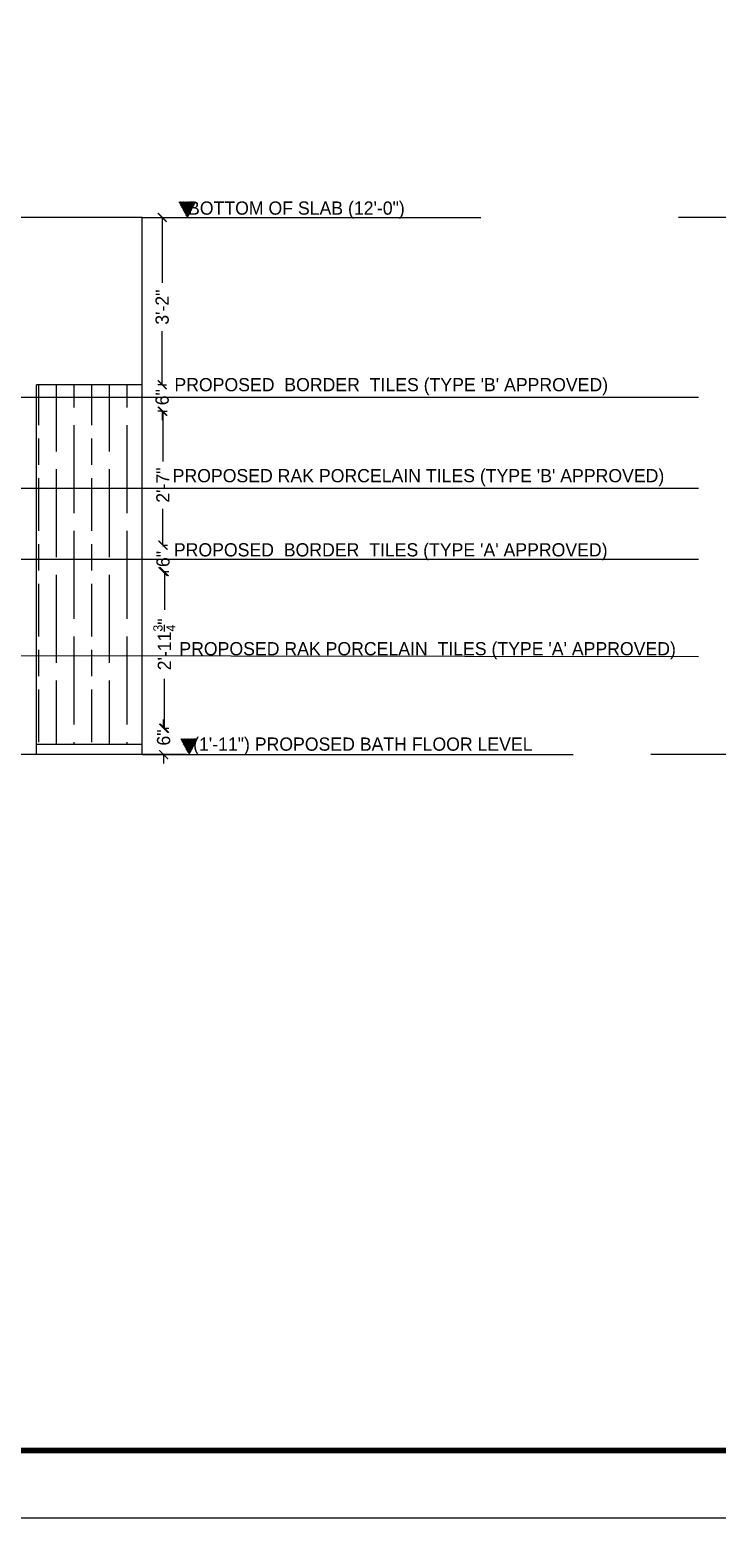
# Model space of a CAD drawing. Extents: x 10753 to 18704, y -5361 to 1140.
# Drawn here: x 15406.9 to 15563.1, y -3979.8 to -3641.8 of the extents above; entities that cross this region are included whole.
import ezdxf

# ---------------------------------------------------------------- set-up
doc = ezdxf.new("R2010")
doc.units = 0
doc.header["$LTSCALE"] = 30
doc.header["$MEASUREMENT"] = 0
doc.header["$PDMODE"] = 3
doc.linetypes.add('ACAD_ISO02W100', pattern=[15, 12, -3])
doc.layers.get('0').update_dxf_attribs({"linetype": 'CONTINUOUS'})
doc.layers.get('DEFPOINTS').update_dxf_attribs({"linetype": 'CONTINUOUS'})
for name, color, linetype in [('DIM', 6, 'CONTINUOUS'), ('GENERAL_WORKING_AND_SCRAT1', 1, 'CONTINUOUS'), ('SEAL', 1, 'CONTINUOUS'), ('WALL', 2, 'CONTINUOUS'), ('WL', 9, 'CONTINUOUS')]:
    doc.layers.add(name, color=color, linetype=linetype)
doc.styles.get("Standard").update_dxf_attribs({"font": 'stylu.ttf', "height": 3})
doc.styles.add('Text 1-2', font='stylu.ttf', dxfattribs={"height": 1.5})
doc.dimstyles.new('D1', dxfattribs={"dimtxt": 6, "dimasz": 5, "dimexe": 1, "dimexo": 2, "dimgap": 1, "dimtad": 1, "dimdec": 4, "dimzin": 3, "dimdsep": 46, "dimlunit": 4, "dimtxsty": 'Standard', "dimcen": 3, "dimclrd": 7, "dimclre": 7, "dimclrt": 2, "dimadec": 0, "dimazin": 0, "dimtfac": 1, "dimtdec": 4, "dimtofl": 0, "dimtmove": 2, "dimatfit": 3, "dimfxl": 1, "dimfrac": 2, "dimtolj": 1, "dimtzin": 1, "dimarcsym": 0})

# ---------------------------------------------------------------- blocks, each defined once
blk = doc.blocks.new('_ArchTick')
at = {"color": 0, "linetype": 'ByBlock', "const_width": 0.15}
blk.add_lwpolyline([(-0.5, -0.5), (0.5, 0.5)], dxfattribs=at)
blk = doc.blocks.new('*D217')
at = {"layer": 'DEFPOINTS', "color": 0, "transparency": 16777216}
for p in [(15432.44, -3684.42), (15432.44, -3722.42), (15437.02, -3722.42)]:
    blk.add_point(p, dxfattribs=at)
at = {"layer": 'DIM', "color": 4, "lineweight": -2, "transparency": 16777216}
for p, q in [((15437.02, -3684.42), (15438.02, -3684.42)), ((15437.02, -3684.42), (15437.02, -3699.3)), ((15437.02, -3722.42), (15437.02, -3710.28)), ((15437.02, -3722.42), (15438.02, -3722.42))]:
    blk.add_line(p, q, dxfattribs=at)
at = {"layer": 'DIM', "color": 4, "lineweight": -2, "transparency": 16777216, "xscale": 2, "yscale": 2, "zscale": 2}
for p, rotation in [((15437.02, -3684.42), 90), ((15437.02, -3722.42), 270)]:
    blk.add_blockref('_ArchTick', p, dxfattribs=dict(at, rotation=rotation))
at = {"layer": 'DIM', "color": 4, "transparency": 16777216, "insert": (15437.02, -3704.79), "char_height": 3, "attachment_point": 5, "rotation": 90}
blk.add_mtext('\\A1;3\'-2"', dxfattribs=at)
blk = doc.blocks.new('*D218')
at = {"layer": 'DEFPOINTS', "color": 0, "transparency": 16777216}
for p in [(15432.44, -3728.42), (15432.44, -3758.86), (15437.17, -3758.86)]:
    blk.add_point(p, dxfattribs=at)
at = {"layer": 'DIM', "color": 4, "lineweight": -2, "transparency": 16777216}
for p, q in [((15437.17, -3728.42), (15438.17, -3728.42)), ((15437.17, -3728.42), (15437.17, -3739.81)), ((15437.17, -3758.86), (15437.17, -3750.61)), ((15437.17, -3758.86), (15438.17, -3758.86))]:
    blk.add_line(p, q, dxfattribs=at)
at = {"layer": 'DIM', "color": 4, "lineweight": -2, "transparency": 16777216, "xscale": 2, "yscale": 2, "zscale": 2}
for p, rotation in [((15437.17, -3728.42), 90), ((15437.17, -3758.86), 270)]:
    blk.add_blockref('_ArchTick', p, dxfattribs=dict(at, rotation=rotation))
at = {"layer": 'DIM', "color": 4, "transparency": 16777216, "insert": (15437.17, -3745.21), "char_height": 3, "attachment_point": 5, "rotation": 90}
blk.add_mtext('\\A1;2\'-7"', dxfattribs=at)
blk = doc.blocks.new('*D219')
at = {"layer": 'DEFPOINTS', "color": 0, "transparency": 16777216}
for p in [(15432.44, -3758.86), (15432.44, -3764.86), (15437.22, -3764.86)]:
    blk.add_point(p, dxfattribs=at)
at = {"layer": 'DIM', "color": 4, "lineweight": -2, "transparency": 16777216}
for p, q in [((15437.22, -3758.86), (15438.22, -3758.86)), ((15437.22, -3758.86), (15437.22, -3759.17)), ((15437.22, -3764.86), (15437.22, -3764.82)), ((15437.22, -3764.86), (15438.22, -3764.86))]:
    blk.add_line(p, q, dxfattribs=at)
at = {"layer": 'DIM', "color": 4, "lineweight": -2, "transparency": 16777216, "xscale": 2, "yscale": 2, "zscale": 2}
for p, rotation in [((15437.22, -3758.86), 90), ((15437.22, -3764.86), 270)]:
    blk.add_blockref('_ArchTick', p, dxfattribs=dict(at, rotation=rotation))
at = {"layer": 'DIM', "color": 4, "transparency": 16777216, "insert": (15437.22, -3761.99), "char_height": 3, "attachment_point": 5, "rotation": 90}
blk.add_mtext('\\A1;6"', dxfattribs=at)
blk = doc.blocks.new('*D220')
at = {"layer": 'DEFPOINTS', "color": 0, "transparency": 16777216}
for p in [(15432.44, -3764.86), (15432.44, -3800.42), (15437.51, -3800.42)]:
    blk.add_point(p, dxfattribs=at)
at = {"layer": 'DIM', "color": 4, "lineweight": -2, "transparency": 16777216}
for p, q in [((15437.51, -3764.86), (15438.51, -3764.86)), ((15437.51, -3764.86), (15437.51, -3773.54)), ((15437.51, -3800.42), (15437.51, -3789.23)), ((15437.51, -3800.42), (15438.51, -3800.42))]:
    blk.add_line(p, q, dxfattribs=at)
at = {"layer": 'DIM', "color": 4, "lineweight": -2, "transparency": 16777216, "xscale": 2, "yscale": 2, "zscale": 2}
for p, rotation in [((15437.51, -3764.86), 90), ((15437.51, -3800.42), 270)]:
    blk.add_blockref('_ArchTick', p, dxfattribs=dict(at, rotation=rotation))
at = {"layer": 'DIM', "color": 4, "transparency": 16777216, "insert": (15437.51, -3781.38), "char_height": 3, "attachment_point": 5, "rotation": 90}
blk.add_mtext('\\A1;2\'-11{\\H0.7x;\\S3/4;}"', dxfattribs=at)
blk = doc.blocks.new('*D221')
at = {"layer": 'DEFPOINTS', "color": 0, "transparency": 16777216}
for p in [(15432.44, -3800.42), (15432.44, -3806.42), (15437.35, -3806.42)]:
    blk.add_point(p, dxfattribs=at)
at = {"layer": 'DIM', "color": 4, "lineweight": -2, "transparency": 16777216}
for p, q in [((15437.35, -3800.42), (15437.35, -3798.42)), ((15437.35, -3800.42), (15438.35, -3800.42)), ((15437.35, -3806.42), (15438.35, -3806.42)), ((15437.35, -3806.42), (15437.35, -3808.42))]:
    blk.add_line(p, q, dxfattribs=at)
at = {"layer": 'DIM', "color": 4, "lineweight": -2, "transparency": 16777216, "xscale": 2, "yscale": 2, "zscale": 2}
for p, rotation in [((15437.35, -3800.42), 270), ((15437.35, -3806.42), 90)]:
    blk.add_blockref('_ArchTick', p, dxfattribs=dict(at, rotation=rotation))
at = {"layer": 'DIM', "color": 4, "transparency": 16777216, "insert": (15437.35, -3802.53), "char_height": 3, "attachment_point": 5, "rotation": 90}
blk.add_mtext('\\A1;6"', dxfattribs=at)
blk = doc.blocks.new('*D231')
at = {"layer": 'DEFPOINTS', "color": 0, "transparency": 16777216}
for p in [(15437.02, -3722.42), (15437.02, -3722.42), (15437.67, -3728.42)]:
    blk.add_point(p, dxfattribs=at)
at = {"layer": 'DIM', "color": 4, "lineweight": -2, "transparency": 16777216}
for p, q in [((15437.02, -3722.42), (15437.02, -3720.42)), ((15437.02, -3722.42), (15436.02, -3722.42)), ((15437.02, -3728.42), (15436.02, -3728.42)), ((15437.02, -3728.42), (15437.02, -3730.42))]:
    blk.add_line(p, q, dxfattribs=at)
at = {"layer": 'DIM', "color": 4, "lineweight": -2, "transparency": 16777216, "xscale": 2, "yscale": 2, "zscale": 2}
for p, rotation in [((15437.02, -3722.42), 270), ((15437.02, -3728.42), 90)]:
    blk.add_blockref('_ArchTick', p, dxfattribs=dict(at, rotation=rotation))
at = {"layer": 'DIM', "color": 4, "transparency": 16777216, "insert": (15437.02, -3725.24), "char_height": 3, "attachment_point": 5, "rotation": 90}
blk.add_mtext('\\A1;6"', dxfattribs=at)

msp = doc.modelspace()

# ---------------------------------------------------------------- hatches: boundary and pattern name
h = msp.add_hatch()
h.set_pattern_fill('ANSI31', color=230, angle=90, style=0)
h.set_pattern_definition([(135, (12266.7788, -21092.15714), (-0.08838834765, -0.08838834765), [])])
h.paths.add_polyline_path([(15442.75271, -3684.53846), (15444.64912, -3680.90149), (15440.80535, -3680.90149)])
h = msp.add_hatch()
h.set_pattern_fill('ANSI31', color=230, angle=90, style=0)
h.set_pattern_definition([(135, (12267.18462, -21214.07435), (-0.08838834765, -0.08838834765), [])])
h.paths.add_polyline_path([(15443.15852, -3806.45568), (15445.05493, -3802.8187), (15441.21117, -3802.8187)])

# ---------------------------------------------------------------- linework, layer by layer
at = {"color": 230}
for p, q in [((15340.33307, -3725.2404), (15558.81494, -3725.2404)), ((15323.43093, -3745.92444), (15558.81494, -3745.92444)), ((15328.75671, -3761.98766), (15558.81494, -3762.02056)), ((15336.63878, -3783.77875), (15558.81494, -3784.15903))]:
    msp.add_line(p, q, dxfattribs=at)
at = {"linetype": 'ACAD_ISO02W100'}
msp.add_line((15432.43866, -3806.42195), (15530.34513, -3806.42195), dxfattribs=at)
at = {"layer": 'GENERAL_WORKING_AND_SCRAT1', "color": 7}
msp.add_line((15432.43866, -3804.09876), (15408.43866, -3804.09876), dxfattribs=at)
at = {"layer": 'SEAL', "color": 1}
msp.add_lwpolyline([(15954.88813, -3303.7364), (15954.88813, -3979.84357), (14947.84809, -3979.84357), (14947.84809, -3303.7364)], close=True, dxfattribs=at)
at = {"layer": 'WALL', "color": 9}
for p, q in [((15432.43866, -3684.42195), (15222.69837, -3684.42195)), ((15432.43866, -3806.42195), (15432.43866, -3684.42195)), ((15432.43866, -3684.42195), (15509.37737, -3684.42195)), ((15663.60096, -3684.42195), (15554.32225, -3684.42195)), ((15442.47372, -3806.42195), (15218.80461, -3806.42195)), ((15675.78649, -3806.42195), (15547.99898, -3806.42195))]:
    msp.add_line(p, q, dxfattribs=at)
at = {"layer": 'WALL', "color": 3}
for p, q in [((15408.43866, -3806.42195), (15408.43866, -3722.42195)), ((15432.43866, -3722.42195), (15408.43866, -3722.42195)), ((15409.02905, -3731.60325), (15409.02905, -3722.42195)), ((15413.02905, -3737.60325), (15413.02905, -3722.42195)), ((15417.02905, -3727.60325), (15417.02905, -3722.42195)), ((15421.02905, -3731.60325), (15421.02905, -3722.42195)), ((15425.02905, -3737.60325), (15425.02905, -3722.42195)), ((15429.02905, -3727.60325), (15429.02905, -3722.42195)), ((15417.02905, -3751.60325), (15417.02905, -3731.60325)), ((15429.02905, -3751.60325), (15429.02905, -3731.60325)), ((15409.02905, -3740.60325), (15409.02905, -3734.60325)), ((15421.02905, -3740.60325), (15421.02905, -3734.60325)), ((15413.02905, -3761.60325), (15413.02905, -3741.60325)), ((15425.02905, -3761.60325), (15425.02905, -3741.60325)), ((15409.02905, -3755.60325), (15409.02905, -3743.60325)), ((15421.02905, -3755.60325), (15421.02905, -3743.60325)), ((15417.02905, -3775.60325), (15417.02905, -3755.60325)), ((15429.02905, -3775.60325), (15429.02905, -3755.60325)), ((15409.02905, -3764.60325), (15409.02905, -3758.60325)), ((15421.02905, -3764.60325), (15421.02905, -3758.60325)), ((15413.02905, -3785.60325), (15413.02905, -3765.60325)), ((15425.02905, -3785.60325), (15425.02905, -3765.60325)), ((15409.02905, -3779.60325), (15409.02905, -3767.60325)), ((15421.02905, -3779.60325), (15421.02905, -3767.60325)), ((15409.02905, -3788.60325), (15409.02905, -3782.60325)), ((15417.02905, -3799.60325), (15417.02905, -3779.60325)), ((15421.02905, -3788.60325), (15421.02905, -3782.60325)), ((15429.02905, -3799.60325), (15429.02905, -3779.60325)), ((15409.02905, -3803.60325), (15409.02905, -3791.60325)), ((15413.02905, -3804.09876), (15413.02905, -3789.60325)), ((15421.02905, -3803.60325), (15421.02905, -3791.60325)), ((15425.02905, -3804.09876), (15425.02905, -3789.60325))]:
    msp.add_line(p, q, dxfattribs=at)
at = {"layer": 'WALL', "color": 0}
for p, q in [((15417.02905, -3804.09876), (15417.02905, -3803.60325)), ((15429.02905, -3804.09876), (15429.02905, -3803.60325))]:
    msp.add_line(p, q, dxfattribs=at)
at = {"layer": 'WALL'}
for p, q in [((15432.43866, -3804.42195), (15432.43866, -3804.09876)), ((15432.43866, -3806.42195), (15432.43866, -3804.42195))]:
    msp.add_line(p, q, dxfattribs=at)
at = {"layer": 'WL', "const_width": 1.28051}
msp.add_lwpolyline([(15939.52206, -3319.10247), (15939.52206, -3964.4775), (14963.21416, -3964.4775), (14963.21416, -3319.10247)], close=True, dxfattribs=at)

# ---------------------------------------------------------------- texts
at = {"color": 230, "char_height": 3, "attachment_point": 1, "style": 'Text 1-2'}
for s, insert in [('     BOTTOM OF SLAB (12\'-0")', (15437.31535, -3680.78494)), ("   PROPOSED  BORDER  TILES (TYPE 'B' APPROVED)", (15436.44573, -3720.89015)), ("  PROPOSED RAK PORCELAIN TILES (TYPE 'B' APPROVED)", (15437.1668, -3741.56109)), ("   PROPOSED  BORDER  TILES (TYPE 'A' APPROVED)", (15436.32476, -3758.40357)), ("        PROPOSED RAK PORCELAIN  TILES (TYPE 'A' APPROVED)", (15432.00084, -3780.86317)), ('      (1\'-11") PROPOSED BATH FLOOR LEVEL', (15437.35052, -3802.52654))]:
    msp.add_mtext_dynamic_manual_height_columns(s, width=161.6099882, gutter_width=1, heights=[0], dxfattribs=dict(at, insert=insert))

# ---------------------------------------------------------------- dimensions: what is measured, and where the dimension line sits
at = {"layer": 'DIM'}
for base, p1, p2, picture, middle in [((15437.01833, -3722.42195), (15432.43866, -3684.42195), (15432.43866, -3722.42195), '*D217', (15437.01833, -3704.78543)), ((15437.01833, -3722.42195), (15437.6668, -3728.42195), (15437.01833, -3722.42195), '*D231', (15437.01833, -3725.2404)), ((15437.2192, -3764.86302), (15432.43866, -3758.8586), (15432.43866, -3764.86302), '*D219', (15437.2192, -3761.99482)), ((15437.35052, -3806.42195), (15432.43866, -3800.42195), (15432.43866, -3806.42195), '*D221', (15437.35052, -3802.52654))]:
    dim = msp.add_linear_dim(base=base, p1=p1, p2=p2, angle=90, dimstyle='D1', override={"dimtxt": 3, "dimasz": 2, "dimexo": 9, "dimblk": 'ArchTick', "dimclrd": 4, "dimclre": 4, "dimclrt": 4, "dimldrblk": 'ArchTick', "dimfxlon": 1}, dxfattribs=at)
    dim.commit()
    dim.dimension.update_dxf_attribs({"geometry": picture, "text_midpoint": middle, "dimtype": 160})
for base, p1, p2, text, picture, middle in [((15437.1668, -3758.8586), (15432.43866, -3728.42195), (15432.43866, -3758.8586), '2\'-7"', '*D218', (15437.1668, -3745.20897)), ((15437.5138, -3800.42195), (15432.43866, -3764.86302), (15432.43866, -3800.42195), '2\'-11{\\H0.7x;\\S3/4;}"', '*D220', (15437.5138, -3781.38454))]:
    dim = msp.add_linear_dim(base=base, p1=p1, p2=p2, angle=90, text=text, dimstyle='D1', override={"dimtxt": 3, "dimasz": 2, "dimexo": 9, "dimblk": 'ArchTick', "dimclrd": 4, "dimclre": 4, "dimclrt": 4, "dimldrblk": 'ArchTick', "dimfxlon": 1}, dxfattribs=at)
    dim.commit()
    dim.dimension.update_dxf_attribs({"geometry": picture, "text_midpoint": middle, "dimtype": 160})

doc.saveas('drawing.dxf')
